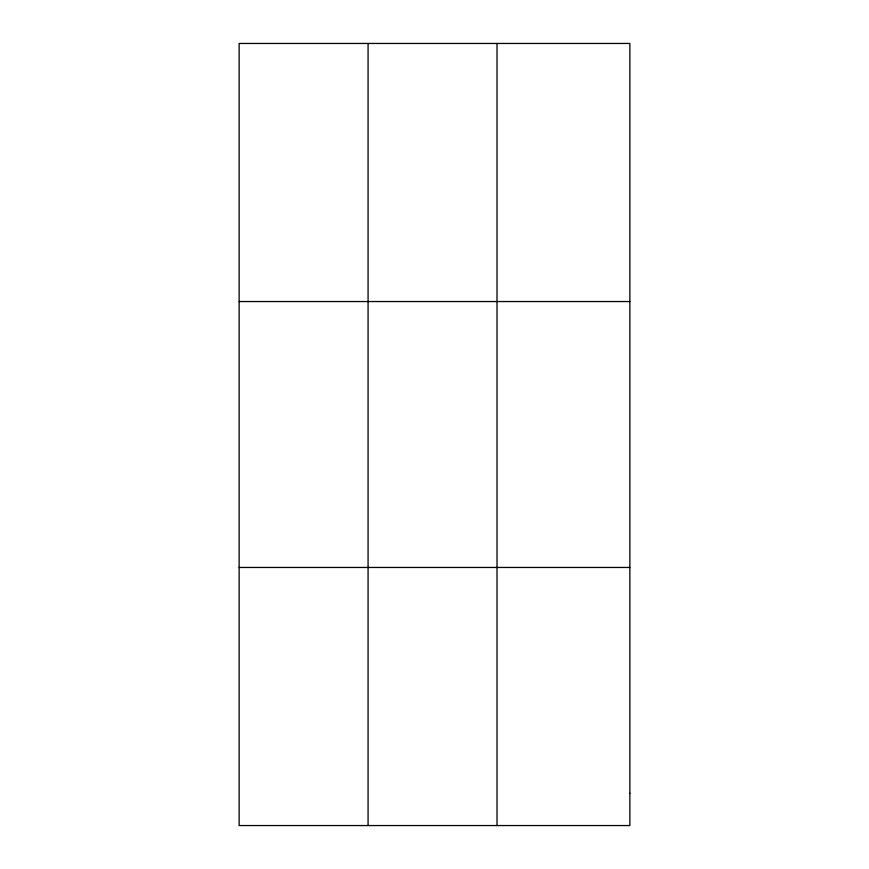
<?xml version="1.0" encoding="UTF-8"?>
<svg xmlns="http://www.w3.org/2000/svg" width="869" height="869" viewBox="0 0 869 869"><rect width="100%" height="100%" fill="white"/><g stroke="black" fill="none" stroke-linecap="round" stroke-linejoin="round"><path stroke-width="1.3" d="M368.076 825.55L368.076 43.45M497.014 825.55L497.014 43.45M239.138 301.543L629.862 301.543M239.138 567.457L629.862 567.457M629.862 793.288L629.862 825.55L239.138 825.55L239.138 43.45L629.862 43.45L629.862 793.288"/></g></svg>
